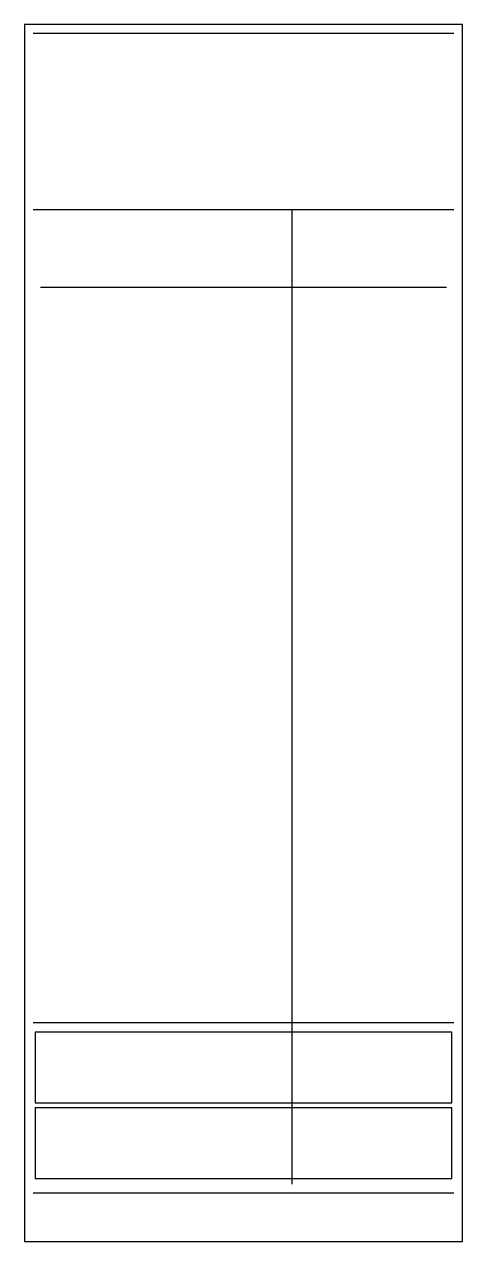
# Model space of a CAD drawing. Header units: millimetres. Extents: x 0 to 900, y 0 to 2500.
import ezdxf

# ---------------------------------------------------------------- set-up
doc = ezdxf.new("R2010")
doc.units = ezdxf.units.MM

msp = doc.modelspace()

# ---------------------------------------------------------------- linework, layer by layer
for p, q in [((18, 2482), (882, 2482)), ((18, 2120), (882, 2120)), ((550, 118), (550, 2118)), ((33, 1960), (867, 1960)), ((18, 450), (882, 450)), ((18, 100), (882, 100))]:
    msp.add_line(p, q)
for points in [[(0, 0), (900, 0), (900, 2500), (0, 2500)], [(22, 285), (878, 285), (878, 430), (22, 430)], [(22, 130), (878, 130), (878, 275), (22, 275)]]:
    msp.add_lwpolyline(points, close=True)

doc.saveas('drawing.dxf')
